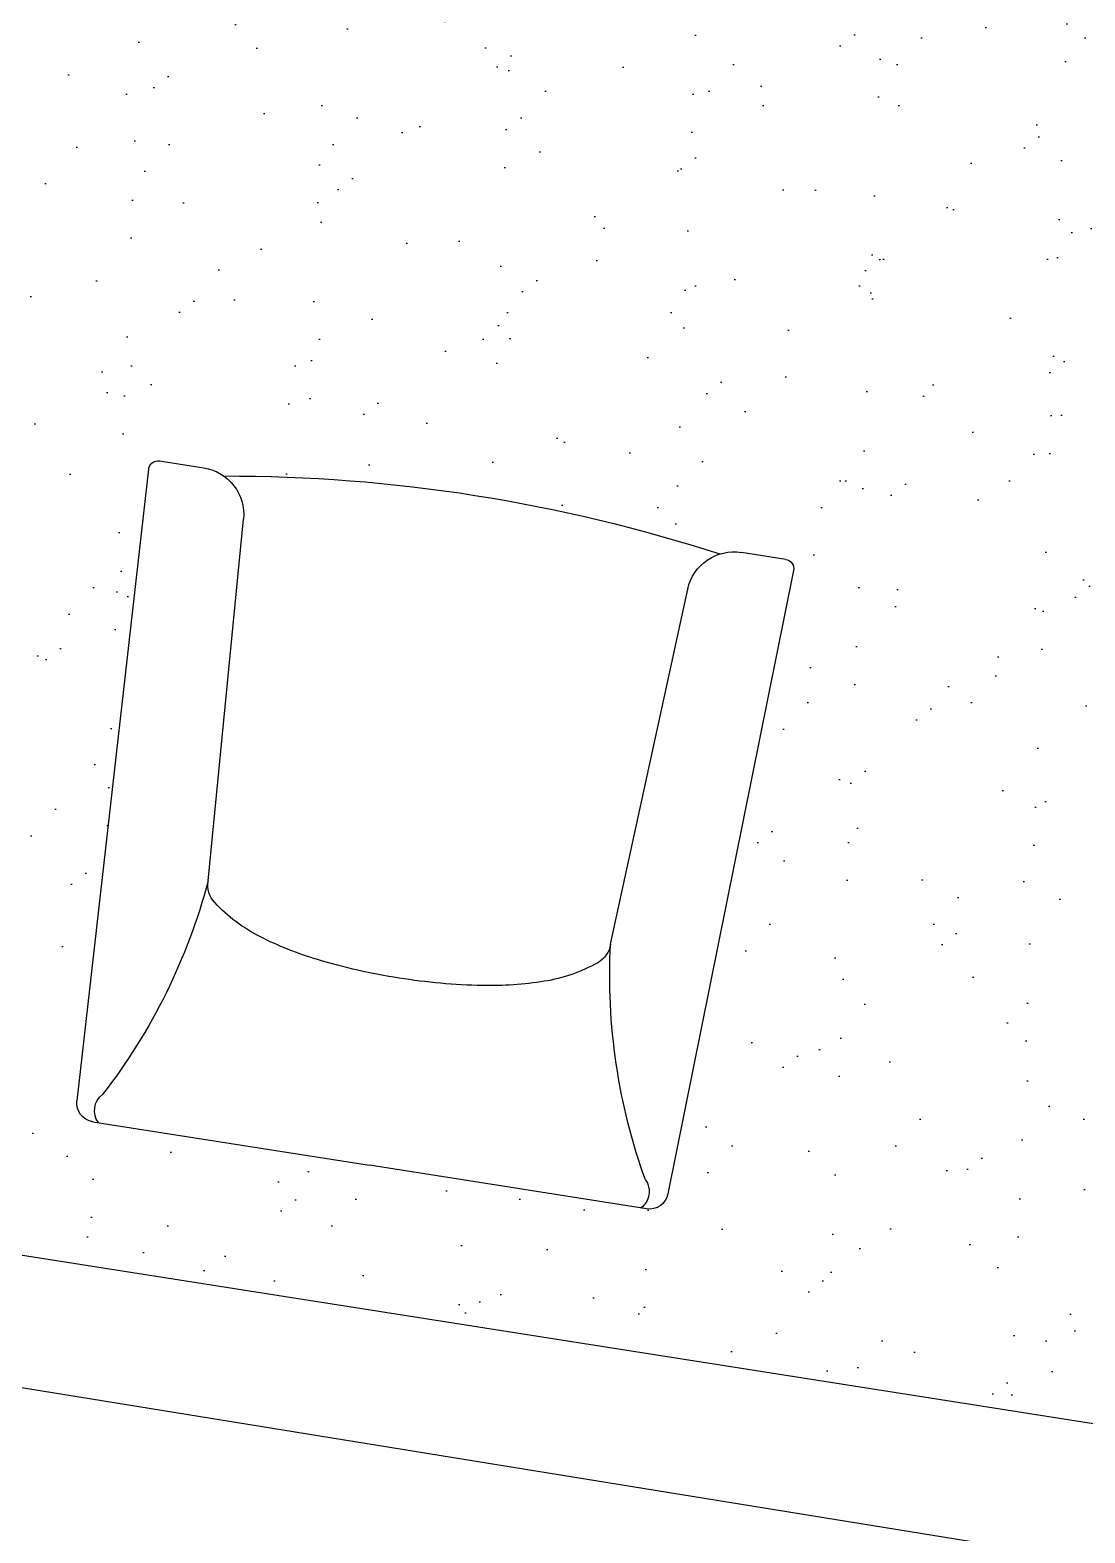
# Model space of a CAD drawing. Extents: x -678889171 to 586587, y -792238163 to 335485.
# Drawn here: x 37494 to 38608, y 27002 to 28588 of the extents above; entities that cross this region are included whole.
import ezdxf

# ---------------------------------------------------------------- set-up
doc = ezdxf.new("R2010")
doc.units = 0
doc.header["$MEASUREMENT"] = 0
doc.set_wipeout_variables(frame=1)
doc.layers.get('0').update_dxf_attribs({"color": 8})
for name, color, linetype in [('9TH-FURN$0$XR-A-TYP-7-8-9-10$0$I-CLNG', 252, 'Continuous'), ('9TH-FURN$0$XR-A-TYP-7-8-9-10$0$I-FURN-CHAR', 252, 'Continuous'), ('9TH-FURN$0$XR-A-TYP-7-8-9-10$0$I-FURN-FLOR', 252, 'Continuous'), ('9TH-FURN$0$XR-A-TYP-7-8-9-10$0$I-FURN-PATT', 252, 'Continuous'), ('9TH-FURN$0$XR-A-TYP-7-8-9-10$0$I-WIPEOUT', 252, 'Continuous')]:
    doc.layers.add(name, color=color, linetype=linetype)

# ---------------------------------------------------------------- blocks, each defined once
blk = doc.blocks.new('9TH-FURN$0$XR-A-TYP-7-8-9-10$0$-arm-s')
blk.add_wipeout([(-344.6, 26.2), (-315.8, 696.6), (-309.7, 710.2), (-295.8, 715.8), (295.8, 715.8), (309.7, 710.2), (315.8, 696.6), (344.6, 26.2), (341.8, 18.9), (334.6, 15.8), (287.2, 15.8), (265, 21), (177.1, 9.3), (88.7, 2.3), (0, 0), (-88.7, 2.3), (-177.1, 9.3), (-265, 21), (-287.2, 15.8), (-334.6, 15.8), (-341.8, 18.9)]).dxf.layer = '9TH-FURN$0$XR-A-TYP-7-8-9-10$0$I-WIPEOUT'
for p, q in [((-295.8, 715.8), (0, 715.8)), ((295.8, 715.8), (0, 715.8)), ((-344.6, 26.2), (-315.8, 696.6)), ((344.6, 26.2), (315.8, 696.6)), ((-215, 445.8), (-237.3, 62.9)), ((215, 445.8), (237.3, 62.9)), ((-334.6, 15.8), (-287.2, 15.8)), ((334.6, 15.8), (287.2, 15.8))]:
    blk.add_line(p, q)
blk.add_lwpolyline([(215, 445.8, 0.230095), (204.6, 467.2, 0.088077), (152, 495.3, 0.045207), (88.1, 509.9, 0.033525), (0, 515.8, 0.033525), (-88.1, 509.9, 0.045207), (-152, 495.3, 0.088077), (-204.6, 467.2, 0.230095), (-215, 445.8, 0.230095)], format="xyb")
for centre, radius, start, end in [((-295.8, 695.8), 20, 90, 177.546), ((-274.9, 700.7), 21.2, 134.6847, 224.6847), ((274.9, 700.7), 21.2, 315.3153, 45.3153), ((295.8, 695.8), 20, 2.454, 90), ((-846.1, 380.3), 634.5, 5.9259, 28.7822), ((846.1, 380.3), 634.5, 151.2178, 174.0741), ((-287.2, 65.8), 50, 270, 356.6726), ((287.2, 65.8), 50, 183.3274, 270), ((-334.6, 25.8), 10, 177.546, 270), ((0, 1685.9), 1685.9, 260.9564, 279.0436), ((334.6, 25.8), 10, 270, 2.454)]:
    blk.add_arc(centre, radius, start, end)

msp = doc.modelspace()

# ---------------------------------------------------------------- hatches: boundary and pattern name
at = {"layer": '9TH-FURN$0$XR-A-TYP-7-8-9-10$0$I-FURN-PATT'}
h = msp.add_hatch(dxfattribs=at)
h.set_pattern_fill('AR-SAND', color=256, scale=3, angle=80.1945)
h.set_pattern_definition([(117.6945, (32475.89, 32365.01), (-145.4966, 20.2748), [0, -115.824, 0, -129.54, 0, -123.825]), (87.6945, (32475.89, 32365.01), (-188.9393, 169.5105), [0, -62.484, 0, -104.394, 0, -40.005]), (47.6945, (32459.93, 32272.66), (39.988, 233.9046), [0, -38.1, 0, -137.16, 0, -179.07]), (37.6945, (32459.93, 32272.66), (-26.8907, 237.1104), [0, -19.05, 0, -89.916, 0, -102.87])])
h.paths.add_polyline_path([(36929.9, 31634), (36277.4, 27485), (39124.8, 27037.2), (39777.3, 31186.2)])

# ---------------------------------------------------------------- linework, layer by layer
at = {"layer": '9TH-FURN$0$XR-A-TYP-7-8-9-10$0$I-CLNG', "elevation": 0}
msp.add_lwpolyline([(39387, 26846.8), (35461.6, 27482.7)], dxfattribs=at)
at = {"layer": '9TH-FURN$0$XR-A-TYP-7-8-9-10$0$I-FURN-FLOR', "elevation": 0}
msp.add_lwpolyline([(36929.9, 31634), (36277.4, 27485), (39124.8, 27037.2), (39777.3, 31186.2)], close=True, dxfattribs=at)

# ---------------------------------------------------------------- next in the draw order: block references
at = {"layer": '9TH-FURN$0$XR-A-TYP-7-8-9-10$0$I-FURN-CHAR', "xscale": -1, "rotation": 171.0624885719444}
msp.add_blockref('9TH-FURN$0$XR-A-TYP-7-8-9-10$0$-arm-s', (37963.8, 28096.8, 0), dxfattribs=at)

doc.saveas('drawing.dxf')
